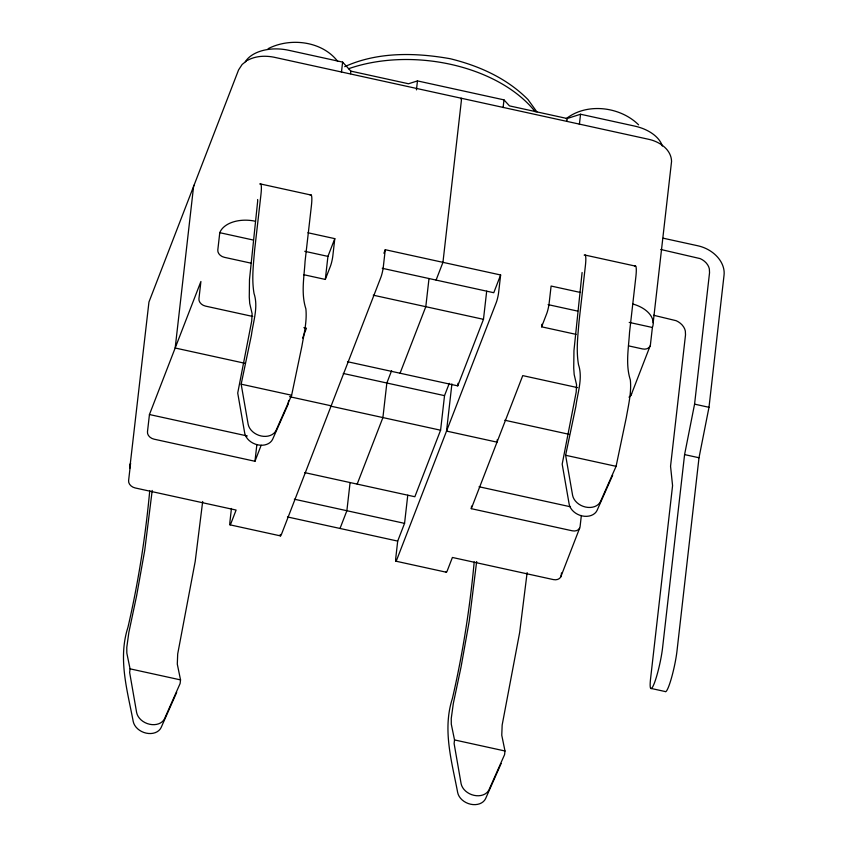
<?xml version="1.0" encoding="UTF-8"?>
<svg xmlns="http://www.w3.org/2000/svg" width="847" height="847" viewBox="0 0 847 847"><rect width="100%" height="100%" fill="white"/><g stroke="black" fill="none" stroke-linecap="round" stroke-linejoin="round"><path stroke-width="1.27" d="M582.101 272.49L573.959 350.594L573.726 368.149L574.171 374.501L576.574 384.813L576.182 392.119L562.186 464.145L569.195 504.336A14.886 11.445 21.1 0 0 582.154 515.929A14.886 11.445 21.1 0 0 597.05 510.445L612.656 475.199M252.766 316.46L205.493 306.106A7.443 5.717 21.1 0 1 198.939 298.758L200.908 281.479L149.443 414.532L147.473 431.822A7.443 5.717 21.1 0 0 154.027 439.159L254.968 461.276L261.162 445.268M149.739 490.794C145.451 536.723 138.347 582.376 127.95 627.32C117.775 658.67 127.378 690.411 133.223 721.538A14.886 11.445 21.1 0 0 146.182 733.131A14.886 11.445 21.1 0 0 161.078 727.647L176.684 692.401M152.206 490.445L144.721 550.381L136.611 595.822L128.86 632.381L126.785 647.373L126.828 653.079L130.057 668.844L129.644 672.476L136.653 712.666A14.886 11.445 21.1 0 0 149.612 724.259A14.886 11.445 21.1 0 0 164.519 718.775L180.115 683.529L180.538 679.897L177.298 664.143L177.701 653.926L195.202 561.434L202.677 501.498M255.487 221.268A29.761 18.645 6.5 0 0 219.775 232.692L217.806 249.971A7.443 5.717 21.1 0 0 224.36 257.319L251.199 263.195M231.443 508.465L229.897 522.048A7.443 0.942 -77.6 0 0 230.956 523.372L236.101 510.063L135.16 487.946A7.443 5.717 21.1 0 1 128.606 480.609L130.576 463.32A29.761 18.645 6.5 0 0 129.782 468.126L148.956 302.008L238.568 69.941L242.126 64.478L246.509 60.952M254.968 461.276L256.863 444.633M288.615 400.472L288.202 404.104L272.596 439.349A14.886 11.445 21.1 0 1 257.689 444.834A14.886 11.445 21.1 0 1 244.73 433.251L237.721 393.05L251.718 321.024L252.12 313.718L249.717 303.406L249.272 297.053L249.494 279.51L257.647 201.406A14.748 1.853 -77.6 0 0 257.615 199.521M341.447 72.344L342.612 62.106L288.541 50.259A37.204 23.314 6.5 0 0 245.334 61.704M303.586 274.672L325.312 279.436L327.937 256.387L334.798 238.642L307.927 232.756M350.563 73.689L350.859 71.127L342.612 62.106M334.798 238.642L332.829 255.932A7.443 0.942 -77.6 0 1 330.457 266.127L325.312 279.436M350.086 482.557L346.878 510.72L340.018 528.464M407.767 495.188L404.559 523.361L397.698 541.095L395.729 558.385A7.443 0.942 -77.6 0 0 396.788 559.708L496.289 302.464A7.443 0.942 -77.6 0 0 498.661 292.268L500.63 274.979L385.269 249.706L383.299 266.985A7.443 0.942 -77.6 0 1 380.928 277.181L281.426 534.436A7.443 0.942 -77.6 0 1 280.251 534.446M416.438 89.877L417.465 80.91L503.986 99.872L509.481 105.886L567.162 118.527L580.555 114.239L634.625 126.087A37.204 23.314 6.5 0 1 662.354 146.055M429.006 278.525L425.797 306.699L400.059 373.22M304.613 472.594L414.85 496.744L440.588 430.212L444.527 395.644L449.291 383.331M451.906 383.945L446.538 431.081L497.009 442.145L497.305 439.582M347.503 361.711L457.74 385.861L458.036 383.299M503.107 107.548L503.986 99.872M457.74 385.861L483.478 319.33L486.686 291.167M581.349 515.495L580.089 526.612A7.443 5.717 21.1 0 1 572.223 530.794L471.281 508.676L471.567 506.114M474.204 561.889C469.916 607.818 462.801 653.461 452.414 698.415C442.24 729.765 451.832 761.495 457.687 792.633A14.886 11.445 21.1 0 0 470.646 804.227A14.886 11.445 21.1 0 0 485.543 798.732L501.149 763.496M476.66 561.54L469.185 621.476L461.064 666.917L453.325 703.476L451.25 718.468L451.292 724.174L454.521 739.929L454.108 743.56L461.117 783.761A14.886 11.445 21.1 0 0 474.076 795.354A14.886 11.445 21.1 0 0 488.973 789.87L504.579 754.624L504.992 750.993L501.763 735.228L502.165 725.021L519.656 632.529L527.13 572.593M576.119 334.385L541.614 326.826L541.911 324.263M566.876 121.089L567.162 118.527M579.38 124.488L580.555 114.239M561.497 572.932L561.222 575.399A7.443 5.717 21.1 0 1 553.345 579.581L452.404 557.464L447.258 570.772A7.443 0.942 -77.6 0 1 446.104 571.725M632.9 304.031A29.761 18.645 6.5 0 1 652.391 327.482L650.422 344.761A7.443 5.717 21.1 0 1 642.555 348.943L628.506 345.862M653.185 322.675L671.565 161.354C671.205 149.273 659.358 141.565 648.622 139.289L273.962 57.204C265.111 55.468 255.55 55.902 247.515 60.328M660.766 249.473L700.162 258.61A14.748 11.35 21.1 0 1 709.352 268.901L709.542 272.745L694.572 404.146L684.588 454.595L662.598 647.606A26.045 3.282 -77.6 0 1 654.297 683.285A26.045 3.282 -77.6 0 1 650.581 678.648L672.571 485.638L670.549 466.242L685.519 334.84L685.329 330.997A14.748 11.35 21.1 0 0 676.15 320.695L653.513 315.243M663.18 238.198L697.833 245.778A29.761 22.89 21.1 0 1 724.047 275.148L708.992 407.301L699.008 457.751L677.018 650.761A26.045 3.282 -77.6 0 1 671.184 678.976A26.045 3.282 -77.6 0 1 665.139 691.523L650.718 688.357M310.193 195.085A29.761 3.748 -77.6 0 1 311.357 206.17L305.068 261.342C304.158 277.022 300.907 293.56 305.883 308.848C307.133 321.415 303.988 333.993 301.871 346.328L291.633 395.242L276.027 430.477A14.886 11.445 21.1 0 1 261.12 435.972A14.886 11.445 21.1 0 1 248.171 424.379L241.162 384.178L251.4 335.264C253.147 321.638 258.557 307.08 254.036 293.528C251.57 279.256 253.401 264.613 254.598 250.289L260.887 195.117A29.761 3.748 -77.6 0 0 259.722 184.021M634.657 266.18A29.761 3.748 -77.6 0 1 635.811 277.265L629.533 332.437C628.612 348.117 625.372 364.655 630.348 379.943C631.597 392.51 628.453 405.088 626.335 417.412L616.087 466.326L600.481 501.572A14.886 11.445 21.1 0 1 585.584 507.057A14.886 11.445 21.1 0 1 572.625 495.463L565.616 455.273L575.865 406.359C577.612 392.722 583.011 378.175 578.501 364.623C576.024 350.34 577.866 335.698 579.062 321.373L585.341 266.202A29.761 3.748 -77.6 0 0 584.186 255.116M302.623 338.08L306.434 328.223L303.882 327.662M383.892 253.253L385.269 249.706M391.61 370.69L386.846 383.013L382.908 417.582L357.169 484.103M436.089 280.082L442.949 262.348L461.329 101.026A7.443 0.942 -77.6 0 0 460.694 98.75M500.63 274.979L493.769 292.723L382.251 268.287M471.281 508.676L522.747 375.613L577.686 387.651M541.614 326.826L546.76 313.517A7.443 0.942 -77.6 0 0 549.131 303.321L551.101 286.042L580.523 292.49M560.799 576.839L579.676 528.052M631.142 394.988L650.009 346.201M566.177 118.696C586.95 102.402 620.279 106.616 638.585 124.827M268.15 48.671C290.246 37.3 322.146 41.027 337.741 61.418M344.718 66.669C377.582 51.709 415.39 52.514 450.308 58.75C479.106 65.822 506.94 78.242 528.02 99.607L536.934 111.952M417.465 80.91L408.54 83.768L350.859 71.127M260.728 184.011L311.198 195.075M585.192 255.106L635.663 266.159M219.775 232.692L253.253 240.029M304.761 251.305L327.937 256.387M548.104 304.624L577.718 311.114M629.215 322.4L652.391 327.482M373.241 295.18L483.478 319.33M694.572 404.146L708.992 407.301M343.257 373.463L444.527 395.644M684.588 454.595L699.008 457.751M244.698 363.236L175.181 348.011L193.561 186.689A7.443 5.717 21.1 0 1 193.974 185.249M504.791 420.228L569.163 434.331M241.162 384.178L291.633 395.242M565.616 455.273L616.087 466.326M289.536 396.682L331.177 405.808M330.351 406.062L440.588 430.212M149.443 414.532L247.292 435.972M479.053 486.76L570.465 506.781M294.322 499.201L404.559 523.361M287.461 516.945L397.698 541.095M229.929 524.822L280.399 535.876M395.771 561.159L446.242 572.212M130.057 668.844L180.538 679.897M454.521 739.929L504.992 750.993M631.555 393.548A7.443 5.717 21.1 0 1 628.982 397.158M348.498 68.766A130.205 81.587 6.5 0 1 535.219 111.751"/></g></svg>
